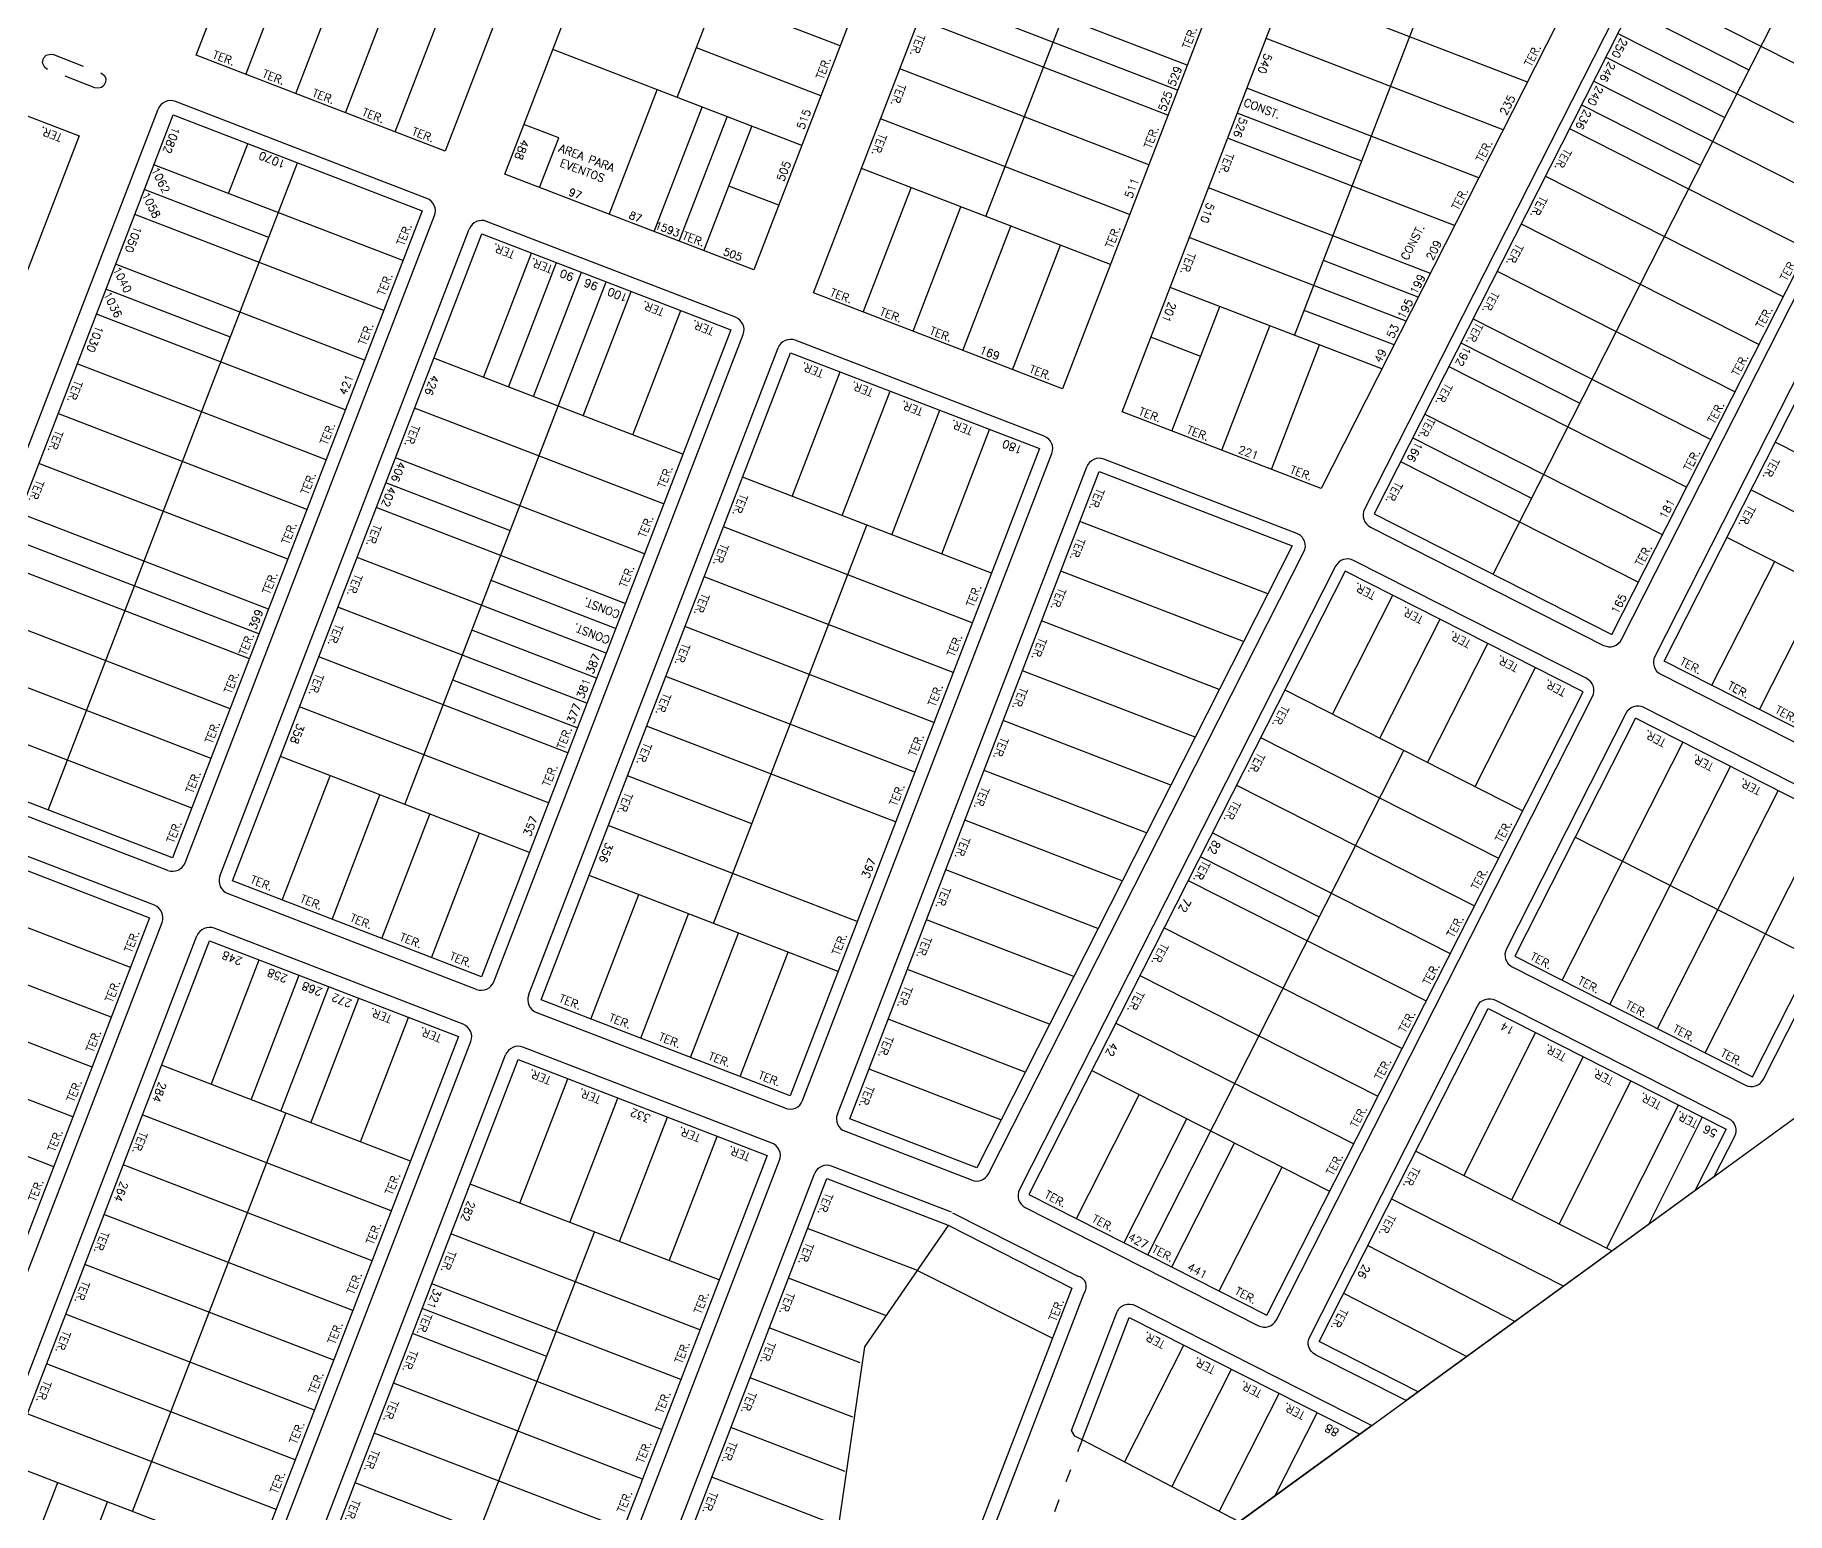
# Model space of a CAD drawing. Extents: x 714896 to 749292, y 8417558 to 8447149.
# Drawn here: x 743030.2 to 743358.5, y 8426837.2 to 8427114.3 of the extents above; entities that cross this region are included whole.
import ezdxf

# ---------------------------------------------------------------- set-up
doc = ezdxf.new("R2010")
doc.units = 0
doc.header["$MEASUREMENT"] = 0
doc.linetypes.add('ACAD_ISO03W100', pattern=[30, 12, -18])
for name, color, linetype in [('LOTE', 7, 'CONTINUOUS'), ('MEIO_FIO', 24, 'CONTINUOUS'), ('NUM-PORTA', 7, 'CONTINUOUS'), ('QUADRA', 6, 'CONTINUOUS'), ('TEXTO', 7, 'CONTINUOUS')]:
    doc.layers.add(name, color=color, linetype=linetype)
doc.styles.add('ROMANS', font='ROMANS.SHX', dxfattribs={"height": 1.5})

msp = doc.modelspace()

# ---------------------------------------------------------------- linework, layer by layer
at = {"layer": 'LOTE', "color": 7}
for p, q in [((743208.37, 8427080.26), (743246.12, 8427178.24)), ((743150.51, 8427102.54), (743179.27, 8427177.2)), ((743266.23, 8427057.97), (743303.97, 8427155.95)), ((743069.67, 8427106.9), (743078.66, 8427130.22)), ((743181.03, 8427112.22), (743134.37, 8427130.2)), ((743079.01, 8427103.3), (743087.99, 8427126.63)), ((743246.08, 8427108.6), (743199.42, 8427126.57)), ((743088.34, 8427099.71), (743097.32, 8427123.04)), ((743309.85, 8427105.46), (743264.47, 8427122.95)), ((743097.67, 8427096.11), (743106.66, 8427119.44)), ((743244.28, 8427103.93), (743197.62, 8427121.9)), ((743242.48, 8427099.26), (743195.83, 8427117.24)), ((743305.31, 8427096.5), (743260.87, 8427113.61)), ((743173.84, 8427093.56), (743127.19, 8427111.53)), ((743177.44, 8427102.89), (743154.11, 8427111.88)), ((743238.89, 8427089.93), (743192.23, 8427107.91)), ((743137.79, 8427080.65), (743146.78, 8427103.98)), ((743300.76, 8427087.53), (743257.28, 8427104.28)), ((743146.19, 8427077.42), (743155.18, 8427100.75)), ((743278.81, 8427090.63), (743255.48, 8427099.62)), ((743128.33, 8427095.02), (743121.79, 8427097.53)), ((743150.86, 8427075.62), (743159.85, 8427098.95)), ((743155.52, 8427073.82), (743164.51, 8427097.15)), ((743235.29, 8427080.6), (743188.64, 8427098.58)), ((743124.73, 8427085.69), (743128.33, 8427095.02)), ((743296.21, 8427078.57), (743253.68, 8427094.95)), ((743231.7, 8427071.27), (743185.04, 8427089.24)), ((743169.53, 8427082.36), (743160.2, 8427085.95)), ((743185.39, 8427062.32), (743194.37, 8427085.65)), ((743291.67, 8427069.6), (743250.09, 8427085.62)), ((743194.72, 8427058.73), (743203.7, 8427082.05)), ((743204.05, 8427055.13), (743213.04, 8427078.46)), ((743287.12, 8427060.64), (743246.49, 8427076.29)), ((743213.38, 8427051.54), (743222.37, 8427074.87)), ((743289.4, 8427065.14), (743271.63, 8427071.99)), ((743282.57, 8427051.67), (743242.9, 8427066.96)), ((743243.24, 8427040.03), (743252.23, 8427063.36)), ((743284.86, 8427056.18), (743268.03, 8427062.66)), ((743248.63, 8427054.03), (743239.3, 8427057.62)), ((743252.57, 8427036.44), (743261.56, 8427059.77)), ((743261.9, 8427032.84), (743270.89, 8427056.17))]:
    msp.add_line(p, q, dxfattribs=at)
at = {"layer": 'LOTE', "color": 7, "linetype": 'CONTINUOUS'}
for p, q in [((743303.42, 8427013.19), (743362.67, 8427130.02)), ((743331.33, 8427123.49), (743375.92, 8427100.87)), ((743329.07, 8427119.03), (743351.37, 8427107.72)), ((743326.81, 8427114.57), (743371.4, 8427091.95)), ((743324.55, 8427110.11), (743346.84, 8427098.8)), ((743322.28, 8427105.65), (743366.88, 8427083.04)), ((743320.02, 8427101.19), (743342.32, 8427089.89)), ((743317.76, 8427096.73), (743362.35, 8427074.12)), ((743066.43, 8427084.57), (743070.03, 8427093.9)), ((743032.63, 8426969), (743079.36, 8427090.31)), ((743099.09, 8427071.99), (743052.43, 8427089.96)), ((743313.24, 8427087.82), (743357.83, 8427065.2)), ((743073.97, 8427076.31), (743050.64, 8427085.3)), ((743095.5, 8427062.66), (743048.84, 8427080.63)), ((743308.71, 8427078.9), (743353.31, 8427056.28)), ((743114.23, 8427050.08), (743123.22, 8427073.41)), ((743091.9, 8427053.32), (743045.24, 8427071.3)), ((743118.89, 8427048.28), (743127.88, 8427071.61)), ((743123.56, 8427046.49), (743132.55, 8427069.82)), ((743304.19, 8427069.98), (743348.78, 8427047.36)), ((743066.78, 8427057.65), (743043.45, 8427066.63)), ((743128.23, 8427044.69), (743137.21, 8427068.02)), ((743132.89, 8427042.89), (743141.88, 8427066.22)), ((743088.31, 8427043.99), (743041.65, 8427061.97)), ((743142.22, 8427039.3), (743151.21, 8427062.63)), ((743297.41, 8427056.6), (743319.7, 8427045.29)), ((743151.56, 8427035.7), (743104.9, 8427053.68)), ((743084.71, 8427034.66), (743038.06, 8427052.64)), ((743172.08, 8427027.79), (743181.07, 8427051.12)), ((743295.14, 8427052.14), (743339.74, 8427029.53)), ((743181.42, 8427024.2), (743190.4, 8427047.53)), ((743099.47, 8426970.04), (743128.23, 8427044.69)), ((743147.96, 8427026.37), (743101.3, 8427044.34)), ((743190.75, 8427020.6), (743199.73, 8427043.93)), ((743081.12, 8427025.33), (743034.46, 8427043.3)), ((743200.08, 8427017.01), (743209.07, 8427040.34)), ((743290.62, 8427043.22), (743335.21, 8427020.61)), ((743288.36, 8427038.77), (743310.65, 8427027.46)), ((743356.33, 8427037.93), (743400.92, 8427015.31)), ((743077.52, 8427016), (743030.87, 8427033.97)), ((743144.37, 8427017.04), (743097.71, 8427035.01)), ((743286.1, 8427034.31), (743330.69, 8427011.69)), ((743119.24, 8427021.36), (743095.91, 8427030.35)), ((743209.41, 8427013.41), (743162.75, 8427031.39)), ((743351.81, 8427029.01), (743396.4, 8427006.39)), ((743073.93, 8427006.67), (743027.27, 8427024.64)), ((743140.77, 8427007.71), (743094.11, 8427025.68)), ((743157.32, 8426947.75), (743186.08, 8427022.4)), ((743205.82, 8427004.08), (743159.16, 8427022.06)), ((743261.2, 8427009.54), (743226, 8427023.1)), ((743072.13, 8427002), (743025.47, 8427019.98)), ((743347.28, 8427020.09), (743391.88, 8426997.47)), ((743070.33, 8426997.34), (743023.68, 8427015.31)), ((743137.18, 8426998.38), (743090.52, 8427016.35)), ((743344.44, 8426992.38), (743356.2, 8427015.57)), ((743138.97, 8427003.04), (743115.64, 8427012.03)), ((743202.22, 8426994.75), (743155.56, 8427012.73)), ((743256.65, 8427000.57), (743222.41, 8427013.77)), ((743353.36, 8426987.86), (743365.12, 8427011.04)), ((743273.3, 8426986.97), (743284.61, 8427009.27)), ((743066.74, 8426988), (743020.08, 8427005.98)), ((743133.58, 8426989.04), (743086.92, 8427007.02)), ((743252.11, 8426991.61), (743218.81, 8427004.44)), ((743282.22, 8426982.45), (743293.53, 8427004.75)), ((743135.38, 8426993.71), (743112.05, 8427002.7)), ((743198.63, 8426985.42), (743151.97, 8427003.39)), ((743129.99, 8426979.71), (743083.33, 8426997.69)), ((743291.14, 8426977.93), (743302.45, 8427000.22)), ((743063.14, 8426978.67), (743016.49, 8426996.65)), ((743247.56, 8426982.64), (743215.22, 8426995.1)), ((743300.06, 8426973.4), (743311.37, 8426995.7)), ((743131.78, 8426984.38), (743108.46, 8426993.37)), ((743195.03, 8426976.09), (743148.37, 8426994.06)), ((743264.38, 8426991.5), (743308.98, 8426968.88)), ((743126.39, 8426970.38), (743079.73, 8426988.36)), ((743059.55, 8426969.34), (743012.89, 8426987.31)), ((743191.44, 8426966.76), (743144.78, 8426984.73)), ((743243.01, 8426973.68), (743211.62, 8426985.77)), ((743259.86, 8426982.58), (743304.45, 8426959.96)), ((743316.4, 8426937.08), (743339.01, 8426981.68)), ((743122.8, 8426961.05), (743076.14, 8426979.02)), ((743238.73, 8426885.65), (743286.68, 8426980.19)), ((743076.48, 8426952.1), (743085.47, 8426975.43)), ((743164.51, 8426966.41), (743141.18, 8426975.4)), ((743238.47, 8426964.71), (743208.03, 8426976.44)), ((743325.31, 8426932.56), (743347.93, 8426977.15)), ((743085.82, 8426948.51), (743094.8, 8426971.83)), ((743255.34, 8426973.66), (743299.93, 8426951.04)), ((743334.23, 8426928.04), (743356.85, 8426972.63)), ((743095.15, 8426944.91), (743104.13, 8426968.24)), ((743343.15, 8426923.51), (743365.77, 8426968.11)), ((743104.48, 8426941.32), (743113.47, 8426964.65)), ((743184.25, 8426948.09), (743137.59, 8426966.07)), ((743233.92, 8426955.75), (743204.43, 8426967.11)), ((743250.81, 8426964.74), (743295.41, 8426942.12)), ((743318.79, 8426963.9), (743363.38, 8426941.29)), ((743248.55, 8426960.28), (743270.85, 8426948.97)), ((743048.05, 8426939.48), (743001.39, 8426957.45)), ((743180.65, 8426938.76), (743133.99, 8426956.74)), ((743229.37, 8426946.79), (743200.84, 8426957.78)), ((743246.29, 8426955.82), (743290.88, 8426933.21)), ((743134.34, 8426929.81), (743143.33, 8426953.14)), ((743143.67, 8426926.22), (743152.66, 8426949.55)), ((743224.82, 8426937.82), (743197.24, 8426948.45)), ((743044.45, 8426930.15), (742997.79, 8426948.12)), ((743153, 8426922.62), (743161.99, 8426945.95)), ((743241.77, 8426946.91), (743286.36, 8426924.29)), ((743162.33, 8426919.03), (743171.32, 8426942.36)), ((743040.86, 8426920.82), (742994.2, 8426938.79)), ((743063.18, 8426917.57), (743072.17, 8426940.9)), ((743220.28, 8426928.86), (743193.65, 8426939.11)), ((743070.65, 8426914.7), (743079.64, 8426938.03)), ((743076.25, 8426912.54), (743085.23, 8426935.87)), ((743237.24, 8426937.99), (743281.83, 8426915.37)), ((743081.85, 8426910.38), (743090.83, 8426933.71)), ((743037.26, 8426911.49), (742990.6, 8426929.46)), ((743091.18, 8426906.79), (743100.16, 8426930.12)), ((743215.73, 8426919.89), (743190.05, 8426929.78)), ((743232.72, 8426929.07), (743277.31, 8426906.45)), ((743311.39, 8426927.29), (743297.94, 8426900.47)), ((743320.31, 8426922.76), (743306.86, 8426895.95)), ((743033.67, 8426902.15), (742987.01, 8426920.13)), ((743100.51, 8426903.19), (743053.85, 8426921.17)), ((743121.04, 8426895.29), (743130.03, 8426918.62)), ((743211.18, 8426910.93), (743186.46, 8426920.45)), ((743228.2, 8426920.15), (743272.79, 8426897.53)), ((743225.35, 8426892.44), (743237.11, 8426915.63)), ((743329.23, 8426918.24), (743315.78, 8426891.43)), ((743048.42, 8426837.53), (743077.18, 8426912.18)), ((743130.37, 8426891.69), (743139.36, 8426915.02)), ((743338.15, 8426913.72), (743324.7, 8426886.9)), ((743096.91, 8426893.86), (743050.26, 8426911.84)), ((743139.7, 8426888.1), (743148.69, 8426911.43)), ((743234.27, 8426887.92), (743246.03, 8426911.1)), ((743342.63, 8426911.44), (743332.53, 8426891.31)), ((743149.03, 8426884.5), (743158.02, 8426907.83)), ((743243.19, 8426883.39), (743254.95, 8426906.58)), ((743093.32, 8426884.53), (743046.66, 8426902.51)), ((743288.93, 8426905.04), (743325.74, 8426886.37)), ((743252.11, 8426878.87), (743263.87, 8426902.06)), ((743158.36, 8426880.91), (743111.71, 8426898.88)), ((743284.38, 8426896.14), (743316.66, 8426879.77)), ((743089.72, 8426875.2), (743043.07, 8426893.17)), ((743106.28, 8426815.24), (743135.04, 8426889.89)), ((743154.77, 8426871.58), (743108.11, 8426889.55)), ((743195.53, 8426882.66), (743174.95, 8426890.59)), ((743279.94, 8426887.38), (743307.57, 8426873.16)), ((743086.13, 8426865.87), (743039.47, 8426883.84)), ((743151.17, 8426862.24), (743104.52, 8426880.22)), ((743189.75, 8426874.17), (743171.36, 8426881.26)), ((743275.41, 8426878.46), (743298.49, 8426866.56)), ((743082.54, 8426856.54), (743035.88, 8426874.51)), ((743126.05, 8426866.57), (743102.72, 8426875.55)), ((743147.58, 8426852.91), (743100.92, 8426870.89)), ((743184.81, 8426865.36), (743167.76, 8426871.93)), ((743234.36, 8426846.76), (743245.49, 8426868.71)), ((743078.94, 8426847.21), (743032.28, 8426865.18)), ((743243.23, 8426842.14), (743254.41, 8426864.18)), ((743143.99, 8426843.58), (743097.33, 8426861.55)), ((743183.42, 8426855.18), (743164.17, 8426862.6)), ((743252.1, 8426837.52), (743263.33, 8426859.66)), ((743075.35, 8426837.87), (743028.69, 8426855.85)), ((743182.02, 8426845), (743160.58, 8426853.26)), ((743262.54, 8426840.42), (743270.46, 8426856.04)), ((743140.39, 8426834.25), (743093.73, 8426852.22)), ((743071.75, 8426828.54), (743025.09, 8426846.52)), ((743180.63, 8426834.82), (743156.98, 8426843.93)), ((743025.44, 8426819.59), (743034.42, 8426842.92)), ((743136.8, 8426824.92), (743090.14, 8426842.89)), ((743034.77, 8426816), (743043.76, 8426839.33))]:
    msp.add_line(p, q, dxfattribs=at)
at = {"layer": 'LOTE', "color": 5, "linetype": 'CONTINUOUS'}
msp.add_line((743299.67, 8427061.06), (743344.26, 8427038.44), dxfattribs=at)
at = {"layer": 'LOTE', "color": 7, "linetype": 'ACAD_ISO03W100', "ltscale": 0.5}
msp.add_lwpolyline([(743041.39, 8427104.4), (743032.52, 8427107.81), (743031.98, 8427108.17), (743031.57, 8427109.07), (743031.73, 8427109.92), (743032.26, 8427110.48), (743033.03, 8427110.71), (743033.6, 8427110.61), (743042.46, 8427107.2), (743043.15, 8427106.66), (743043.4, 8427106.04), (743043.37, 8427105.41), (743043.04, 8427104.8), (743042.6, 8427104.46), (743042.08, 8427104.31)], close=True, dxfattribs=at)
at = {"layer": 'LOTE', "color": 7, "linetype": 'CONTINUOUS'}
for points in [[(743201.32, 8426891.11), (743185.64, 8426868.41), (743179.23, 8426824.65), (743175.04, 8426794.11), (743170.85, 8426763.57)], [(743195.53, 8426882.66), (743220.88, 8426870.03)]]:
    msp.add_lwpolyline(points, dxfattribs=at)
at = {"layer": 'LOTE', "color": 192, "linetype": 'ACAD_ISO03W100', "ltscale": 0.2}
msp.add_lwpolyline([(743226.38, 8426850.92), (743190.31, 8426757.28), (743236.97, 8426739.31), (743270.43, 8426826.18), (743256.24, 8426835.84)], dxfattribs=at)
at = {"layer": 'MEIO_FIO', "linetype": 'CONTINUOUS'}
for p, q in [((743006.5, 8426979.06), (743053.23, 8427100.37)), ((743103.59, 8427083.65), (743056.46, 8427101.81)), ((743058.29, 8426959.11), (743105.02, 8427080.42)), ((743064.82, 8426956.59), (743111.55, 8427077.9)), ((743161.44, 8427061.36), (743114.78, 8427079.34)), ((743116.14, 8426936.82), (743162.88, 8427058.13)), ((743219.3, 8427039.08), (743172.64, 8427057.05)), ((743122.67, 8426934.31), (743169.41, 8427055.62)), ((743174, 8426914.54), (743220.73, 8427035.84)), ((743266.65, 8427020.84), (743230.49, 8427034.76)), ((743180.53, 8426912.02), (743227.26, 8427033.33)), ((743208.87, 8426900.83), (743267.98, 8427017.37)), ((743055.06, 8426957.68), (743007.93, 8426975.83)), ((743052.54, 8426951.14), (743005.42, 8426969.3)), ((743112.91, 8426935.39), (743066.25, 8426953.36)), ((743007.24, 8426826.6), (743053.97, 8426947.91)), ((743013.77, 8426824.09), (743060.51, 8426945.4)), ((743110.39, 8426928.86), (743063.74, 8426946.83)), ((743170.77, 8426913.1), (743124.11, 8426931.07)), ((743065.1, 8426804.32), (743111.83, 8426925.62)), ((743071.63, 8426801.8), (743118.36, 8426923.11)), ((743168.25, 8426906.57), (743121.59, 8426924.54)), ((743205.74, 8426899.63), (743181.96, 8426908.79)), ((743122.95, 8426782.03), (743169.68, 8426903.34)), ((743201.9, 8426893.61), (743179.45, 8426902.25)), ((743129.48, 8426779.51), (743176.22, 8426900.82)), ((743202.13, 8426893.5), (743225.61, 8426881.6))]:
    msp.add_line(p, q, dxfattribs=at)
for points in [[(743385.66, 8427121.16), (743341.96, 8427143.33, 0.414214), (743338.6, 8427142.23), (743279.34, 8427025.4, 0.414214), (743280.44, 8427022.04), (743324.14, 8426999.87, 0.414214), (743327.5, 8427000.97), (743386.75, 8427117.8, 0.414214)], [(743334.84, 8426994.45), (743378.54, 8426972.28, 0.414214), (743381.9, 8426973.38), (743441.16, 8427090.21, 0.414214), (743440.06, 8427093.57), (743396.36, 8427115.74, 0.414214), (743393, 8427114.64), (743333.74, 8426997.81, 0.414214)], [(743273.91, 8427014.7), (743214.65, 8426897.87, 0.414214), (743215.75, 8426894.51), (743259.45, 8426872.34, 0.414214), (743262.81, 8426873.44), (743322.07, 8426990.27, 0.414214), (743320.97, 8426993.63), (743277.27, 8427015.8, 0.414214)], [(743354.08, 8426918.53), (743376.47, 8426962.68, 0.414214), (743375.37, 8426966.04), (743331.67, 8426988.2, 0.414214), (743328.31, 8426987.1), (743305.92, 8426942.96, 0.414214), (743307.02, 8426939.6), (743350.72, 8426917.43, 0.414214)]]:
    msp.add_lwpolyline(points, format="xyb", close=True, dxfattribs=at)
for points in [[(743289.4, 8426859.95), (743287.13, 8426858.3), (743270.15, 8426866.91, -0.414214), (743269.05, 8426870.27), (743300.49, 8426932.26, -0.414214), (743303.85, 8426933.36), (743347.55, 8426911.19, -0.414214), (743348.65, 8426907.83), (743344.79, 8426900.22), (743341.24, 8426897.64)], [(743180.85, 8426759.18), (743226.81, 8426878.47, 0.550721), (743225.61, 8426881.6)], [(743226.38, 8426850.92), (743225.03, 8426851.63), (743224.39, 8426852.7), (743232.9, 8426874.81, -0.444321), (743236.37, 8426876.14), (743280.72, 8426853.64), (743278.45, 8426851.99)]]:
    msp.add_lwpolyline(points, format="xyb", dxfattribs=at)
for centre, start, end in [((743055.56, 8427099.47), 68.9317, 158.9317), ((743102.69, 8427081.32), 338.9317, 68.9317), ((743113.88, 8427077.01), 68.9317, 158.9317), ((743160.54, 8427059.03), 338.9317, 68.9317), ((743171.74, 8427054.72), 68.9317, 158.9317), ((743218.4, 8427036.74), 338.9317, 68.9317), ((743218.4, 8427036.74), 338.9317, 68.9317), ((743229.6, 8427032.43), 68.9317, 158.9317), ((743265.75, 8427018.5), 333.1054, 68.9317), ((743055.95, 8426960.01), 248.9317, 338.9317), ((743067.15, 8426955.7), 158.9317, 248.9317), ((743051.64, 8426948.81), 338.9317, 68.9317), ((743062.84, 8426944.5), 68.9317, 158.9317), ((743113.81, 8426937.72), 248.9317, 338.9317), ((743125.01, 8426933.41), 158.9317, 248.9317), ((743109.5, 8426926.52), 338.9317, 68.9317), ((743120.69, 8426922.21), 68.9317, 158.9317), ((743171.67, 8426915.43), 248.9317, 338.9317), ((743182.86, 8426911.12), 158.9317, 248.9317), ((743167.35, 8426904.24), 338.9317, 68.9317), ((743178.55, 8426899.92), 68.9317, 158.9317), ((743206.64, 8426901.96), 248.9317, 333.1054)]:
    msp.add_arc(centre, 2.5, start, end, dxfattribs=at)
at = {"layer": 'QUADRA', "color": 6}
msp.add_lwpolyline([(743504.36, 8426569.86), (743541.77, 8426641.09), (743446.36, 8426707.13), (743376.22, 8426755.84), (743323.36, 8426791.12), (743256.24, 8426835.84), (743378.56, 8426924.78), (743471.29, 8426971.77), (743473.5, 8426972.89), (743497.5, 8427000.26), (743506.29, 8427012.32), (743545.09, 8427065.61), (743578.41, 8427131.2), (743601.86, 8427182.5), (743613.73, 8427208.48), (743619.79, 8427224.09), (743611.25, 8427270.82), (743607.99, 8427288.7), (743602.79, 8427317.14)], dxfattribs=at)
at = {"layer": 'QUADRA', "linetype": 'CONTINUOUS'}
for points in [[(743060.34, 8427110.49), (743107.08, 8427231.8), (743153.73, 8427213.83), (743107, 8427092.52), (743060.34, 8427110.49)], [(743118.2, 8427088.2), (743164.93, 8427209.51), (743211.59, 8427191.54), (743164.86, 8427070.23), (743118.2, 8427088.2)], [(743176.05, 8427065.92), (743222.79, 8427187.23), (743269.44, 8427169.25), (743222.71, 8427047.94), (743176.05, 8427065.92)], [(743271.2, 8427029.26), (743233.91, 8427043.63), (743280.64, 8427164.94), (743330.31, 8427145.8), (743271.2, 8427029.26)], [(743340.38, 8427141.33), (743281.12, 8427024.5), (743325.71, 8427001.88), (743384.97, 8427118.71)], [(742991.78, 8427113.33), (743038.44, 8427095.35), (742995.3, 8426983.38), (742948.64, 8427001.35), (742991.78, 8427113.33)], [(743394.78, 8427113.73), (743439.37, 8427091.12), (743380.11, 8426974.28), (743335.52, 8426996.9)], [(743102.69, 8427081.32), (743055.95, 8426960.01), (743009.3, 8426977.98), (743056.03, 8427099.29), (743102.69, 8427081.32)], [(743113.81, 8426937.72), (743067.15, 8426955.7), (743113.88, 8427077.01), (743160.54, 8427059.03), (743113.81, 8426937.72)], [(743171.67, 8426915.43), (743125.01, 8426933.41), (743171.74, 8427054.72), (743218.4, 8427036.74), (743171.67, 8426915.43)], [(743206.64, 8426901.96), (743182.86, 8426911.12), (743229.6, 8427032.43), (743265.75, 8427018.5), (743206.64, 8426901.96)], [(743320.28, 8426991.18), (743275.69, 8427013.79), (743216.43, 8426896.96), (743261.03, 8426874.34), (743320.28, 8426991.18)], [(743330.09, 8426986.2), (743307.48, 8426941.61), (743352.07, 8426918.99), (743374.69, 8426963.58)], [(743004.91, 8426827.5), (742958.25, 8426845.48), (743004.98, 8426966.79), (743051.64, 8426948.81), (743004.91, 8426827.5)], [(743062.76, 8426805.21), (743016.11, 8426823.19), (743062.84, 8426944.5), (743109.5, 8426926.52), (743062.76, 8426805.21)], [(743270.84, 8426869.37), (743302.5, 8426931.8), (743347.09, 8426909.18), (743341.24, 8426897.64), (743289.4, 8426859.95), (743270.84, 8426869.37)], [(743120.62, 8426782.93), (743073.96, 8426800.9), (743120.69, 8426922.21), (743167.35, 8426904.24), (743120.62, 8426782.93)], [(743178.71, 8426760.55), (743131.82, 8426778.61), (743149.79, 8426825.27), (743178.55, 8426899.92), (743201.31, 8426891.16), (743224.48, 8426879.37), (743220.88, 8426870.03), (743178.71, 8426760.55)], [(743226.38, 8426850.92), (743235.24, 8426873.91), (743278.45, 8426851.99), (743255.86, 8426835.56), (743226.38, 8426850.92)]]:
    msp.add_lwpolyline(points, close=True, dxfattribs=at)

# ---------------------------------------------------------------- texts
at = {"layer": 'NUM-PORTA', "color": 7, "style": 'ROMANS'}
for s, height, rotation, p in [('250', 1.5, 242.1858, (743327.38, 8427113.86, -10.13)), ('540', 1.5, 249.3058, (743260.64, 8427110.97, 272.47)), ('246', 1.5, 242.1858, (743325.12, 8427109.4, -10.13)), ('529', 1.5, 69.3058, (743243.8, 8427104.49, 272.47)), ('525', 1.5, 69.3058, (743242.01, 8427099.82, 272.47)), ('235', 1.5, 63.0213, (743305.92, 8427099.09, 272.47)), ('240', 1.5, 242.1858, (743322.86, 8427104.94, -10.13)), ('515', 1.5, 69.3058, (743174.26, 8427096.44, 272.47)), ('236', 1.5, 242.1858, (743320.6, 8427100.48, -10.13)), ('1082', 1.5, 248.5759, (743055.99, 8427097.21, -10.13)), ('526', 1.5, 249.3058, (743256.03, 8427099, 272.47)), ('488', 1.5, 249.3058, (743121.35, 8427094.83, 272.47)), ('1070', 1.5, 158.9414, (743077.27, 8427090.63, -513.94)), ('505', 1.5, 69.3058, (743170.51, 8427086.7, 272.47)), ('1062', 1.5, 296.7563, (743051.88, 8427089.02, -10.13)), ('511', 1.5, 69.3058, (743235.72, 8427083.51, 272.47)), ('1058', 1.5, 296.7563, (743050.09, 8427084.35, -10.13)), ('97', 1.4, 339.3058, (743130.04, 8427084.3, 272.47)), ('87', 1.4, 339.3058, (743141.33, 8427079.96, 272.47)), ('510', 1.5, 249.3058, (743249.86, 8427082.97, 272.47)), ('1050', 1.5, 248.5759, (743048.83, 8427078.62, -10.13)), ('1593', 1.4, 339.3058, (743146.19, 8427078.08, 272.47)), ('505', 1.4, 339.3058, (743159.02, 8427073.14, 272.47)), ('209', 1.5, 63.0213, (743292.13, 8427071.9, 272.47)), ('1040', 1.5, 296.7563, (743044.69, 8427070.35, -10.13)), ('90', 1.5, 158.5759, (743131.28, 8427069.46)), ('96', 1.5, 158.5759, (743135.82, 8427067.71)), ('100', 1.5, 158.5759, (743141.41, 8427065.56)), ('199', 1.5, 63.0213, (743289.08, 8427065.5, 272.47)), ('1036', 1.5, 296.7563, (743042.9, 8427065.69, -10.13)), ('201', 1.5, 249.3058, (743242.69, 8427064.37, 272.47)), ('195', 1.5, 63.0213, (743286.76, 8427060.91, 272.47)), ('53', 1.5, 63.0213, (743284.71, 8427057.26, 272.47)), ('1030', 1.5, 248.5759, (743041.64, 8427059.96, -10.13)), ('169', 1.5, 339.3058, (743207.02, 8427054.65, 272.47)), ('49', 1.5, 63.0213, (743282.38, 8427052.67, 272.47)), ('192', 1.5, 242.1858, (743298.08, 8427056.08, -10.13)), ('421', 1.5, 68.5759, (743088.49, 8427046.64, -10.13)), ('426', 1.5, 248.5759, (743104.51, 8427050.69, -10.13)), ('180', 1.5, 158.5759, (743215.4, 8427037.05)), ('221', 1.5, 339.3058, (743255.5, 8427035.97, 272.47)), ('166', 1.5, 242.1858, (743289, 8427038.19, -10.13)), ('406', 1.5, 248.5759, (743098.25, 8427034.44, -10.13)), ('402', 1.5, 248.5759, (743096.45, 8427029.77, -10.13)), ('181', 1.5, 62.1858, (743335.8, 8427023.39)), ('165', 1.5, 62.1858, (743326.78, 8427005.6)), ('399', 1.5, 68.5759, (743071.55, 8427002.66, -10.13)), ('387', 1.5, 68.5759, (743134.74, 8426994.35)), ('381', 1.5, 68.5759, (743132.95, 8426989.71)), ('377', 1.5, 68.5759, (743131.15, 8426985.04)), ('358', 1.5, 248.5759, (743079.35, 8426985.37, -10.13)), ('357', 1.5, 68.5759, (743123, 8426963.9)), ('356', 1.5, 248.5759, (743137.2, 8426963.08, -10.13)), ('82', 1.5, 242.1858, (743251.1, 8426963.47, -10.13)), ('367', 1.5, 68.5759, (743186.41, 8426956.02)), ('72', 1.5, 242.1858, (743245.6, 8426952.62, -10.13)), ('248', 1.5, 158.5759, (743069.17, 8426941.21)), ('258', 1.5, 158.5759, (743077.64, 8426937.95)), ('268', 1.5, 158.5759, (743084.13, 8426935.45)), ('272', 1.5, 158.5759, (743089.73, 8426933.29)), ('14', 1.5, 152.1858, (743307.6, 8426928.11, -10.13)), ('42', 1.5, 242.1858, (743231.9, 8426925.61, -10.13)), ('284', 1.5, 248.5759, (743053.46, 8426918.18, -10.13)), ('332', 1.5, 158.5759, (743145.69, 8426911.73)), ('56', 1.5, 152.1858, (743345.59, 8426908.84, -10.13)), ('264', 1.5, 248.5759, (743046.27, 8426899.52, -10.13)), ('282', 1.5, 248.5759, (743111.32, 8426895.89, -10.13)), ('427', 1.5, 332.1858, (743234.83, 8426888.5, -10.13)), ('441', 1.5, 332.1858, (743245.95, 8426882.86, -10.13)), ('26', 1.5, 242.1858, (743279.15, 8426883.98, -10.13)), ('321', 1.5, 248.5759, (743104.98, 8426879.45, -10.13)), ('88', 1.5, 152.1858, (743274.69, 8426852.8, -10.13))]:
    msp.add_text(s, height=height, rotation=rotation, dxfattribs=at).set_placement(p)
at = {"layer": 'TEXTO', "color": 7, "style": 'ROMANS'}
for s, rotation, p in [('TER.', 249.3058, (743195.6, 8427114.59, 272.47)), ('TER.', 69.3058, (743246.51, 8427111.5, 272.47)), ('TER.', 339.3058, (743063.31, 8427110.01, 272.47)), ('TER.', 69.3058, (743177.87, 8427105.8, 272.47)), ('TER.', 63.0213, (743310.55, 8427108.22, 272.47)), ('TER.', 339.3058, (743072.64, 8427106.41, 272.47)), ('TER.', 339.3058, (743081.98, 8427102.82, 272.47)), ('TER.', 249.3058, (743192, 8427105.26, 272.47)), ('TER.', 339.3058, (743091.31, 8427099.22, 272.47)), ('CONST.', 339.3058, (743256.52, 8427101.05, 272.47)), ('TER.', 158.8395, (743035.41, 8427095.62, 272.47)), ('TER.', 339.3058, (743100.64, 8427095.63, 272.47)), ('TER.', 69.3058, (743239.32, 8427092.84, 272.47)), ('AREA PARA', 339.3058, (743128.17, 8427092.47, 272.47)), ('TER.', 249.3058, (743188.41, 8427095.93, 272.47)), ('TER.', 63.0213, (743301.46, 8427090.29, 272.47)), ('TER.', 242.1858, (743316.86, 8427093.11, -10.13)), ('EVENTOS', 339.3058, (743128.39, 8427089.72, 272.47)), ('TER.', 249.3058, (743253.45, 8427092.31, 272.47)), ('TER.', 63.0213, (743296.91, 8427081.32, 272.47)), ('TER.', 242.1858, (743312.33, 8427084.19, -10.13)), ('TER.', 68.5759, (743099.27, 8427074.63, -10.13)), ('TER.', 339.3058, (743151.36, 8427076.09, 272.47)), ('TER.', 69.3058, (743232.13, 8427074.18, 272.47)), ('CONST.', 63.0213, (743287.41, 8427071.91, 272.47)), ('TER.', 158.5759, (743120.22, 8427073.72)), ('TER.', 249.3058, (743246.26, 8427073.64, 272.47)), ('TER.', 242.1858, (743307.81, 8427075.27, -10.13)), ('TER.', 158.5759, (743127.33, 8427070.98)), ('TER.', 62.1858, (743358.44, 8427068.03)), ('TER.', 68.5759, (743095.68, 8427065.3, -10.13)), ('TER.', 339.3058, (743179.02, 8427065.43, 272.47)), ('TER.', 158.5759, (743148.21, 8427062.94)), ('TER.', 339.3058, (743188.35, 8427061.84, 272.47)), ('TER.', 242.1858, (743303.29, 8427066.35, -10.13)), ('TER.', 158.5759, (743157.55, 8427059.34)), ('TER.', 242.1858, (743300.3, 8427060.47, -10.13)), ('TER.', 62.1858, (743353.92, 8427059.11)), ('TER.', 68.5759, (743092.08, 8427055.97, -10.13)), ('TER.', 339.3058, (743197.69, 8427058.24, 272.47)), ('TER.', 62.1858, (743349.4, 8427050.19)), ('TER.', 158.5759, (743178.08, 8427051.43)), ('TER.', 339.3058, (743216.35, 8427051.05, 272.47)), ('TER.', 248.5759, (743037.67, 8427049.65, -10.13)), ('TER.', 158.5759, (743187.41, 8427047.84)), ('TER.', 242.1858, (743294.55, 8427049.13, -10.13)), ('TER.', 158.5759, (743196.74, 8427044.24)), ('TER.', 339.3058, (743236.88, 8427043.15, 272.47)), ('TER.', 62.1858, (743344.87, 8427041.27)), ('TER.', 68.5759, (743084.9, 8427037.31, -10.13)), ('TER.', 248.5759, (743100.92, 8427041.36, -10.13)), ('TER.', 158.5759, (743206.07, 8427040.65)), ('TER.', 339.3058, (743245.88, 8427039.68, 272.47)), ('TER.', 242.1858, (743291.29, 8427042.71, -10.13)), ('TER.', 248.5759, (743034.07, 8427040.32, -10.13)), ('TER.', 339.3058, (743265.24, 8427032.22, 272.47)), ('TER.', 62.1858, (743340.35, 8427032.35)), ('TER.', 242.1858, (743355.88, 8427035.19, -10.13)), ('TER.', 248.5759, (743030.48, 8427030.98, -10.13)), ('TER.', 68.5759, (743081.3, 8427027.98, -10.13)), ('TER.', 68.5759, (743148.17, 8427029.22)), ('TER.', 242.1858, (743285.19, 8427030.68, -10.13)), ('TER.', 248.5759, (743162.37, 8427028.4, -10.13)), ('TER.', 248.5759, (743229.21, 8427029.45, -10.13)), ('TER.', 242.1858, (743351.35, 8427026.27, -10.13)), ('TER.', 68.5759, (743077.71, 8427018.64, -10.13)), ('TER.', 248.5759, (743093.73, 8427022.69, -10.13)), ('TER.', 68.5759, (743144.57, 8427019.89)), ('TER.', 248.5759, (743158.77, 8427019.07, -10.13)), ('TER.', 248.5759, (743225.61, 8427020.11, -10.13)), ('TER.', 62.1858, (743331.3, 8427014.52)), ('TER.', 68.5759, (743140.98, 8427010.55)), ('TER.', 68.5759, (743074.11, 8427009.31, -10.13)), ('TER.', 248.5759, (743090.13, 8427013.36, -10.13)), ('TER.', 68.5759, (743206.02, 8427006.93)), ('TER.', 152.1858, (743281.6, 8427009.7, -10.13)), ('CONST.', 158.5759, (743139.92, 8427006.26)), ('TER.', 248.5759, (743155.18, 8427009.74, -10.13)), ('TER.', 248.5759, (743222.02, 8427010.78, -10.13)), ('TER.', 152.1858, (743290.52, 8427005.17, -10.13)), ('TER.', 68.5759, (743069.71, 8426997.88, -10.13)), ('TER.', 248.5759, (743086.54, 8427004.03, -10.13)), ('CONST.', 158.5759, (743138.08, 8427001.46)), ('TER.', 68.5759, (743202.43, 8426997.6)), ('TER.', 248.5759, (743218.42, 8427001.45, -10.13)), ('TER.', 152.1858, (743299.44, 8427000.65, -10.13)), ('TER.', 248.5759, (743151.58, 8427000.41, -10.13)), ('TER.', 152.1858, (743308.36, 8426996.13, -10.13)), ('TER.', 332.1858, (743338.28, 8426996.37, -10.13)), ('TER.', 68.5759, (743066.92, 8426990.65, -10.13)), ('TER.', 248.5759, (743082.94, 8426994.7, -10.13)), ('TER.', 68.5759, (743198.83, 8426988.27)), ('TER.', 248.5759, (743214.83, 8426992.12, -10.13)), ('TER.', 152.1858, (743317.28, 8426991.6, -10.13)), ('TER.', 332.1858, (743347.2, 8426991.85, -10.13)), ('TER.', 248.5759, (743147.99, 8426991.07, -10.13)), ('TER.', 242.1858, (743263.93, 8426988.76, -10.13)), ('TER.', 332.1858, (743356.12, 8426987.32, -10.13)), ('TER.', 68.5759, (743063.33, 8426981.32, -10.13)), ('TER.', 68.5759, (743129.31, 8426980.27)), ('TER.', 248.5759, (743144.39, 8426981.74, -10.13)), ('TER.', 68.5759, (743195.24, 8426978.94)), ('TER.', 248.5759, (743211.23, 8426982.78, -10.13)), ('TER.', 152.1858, (743336.01, 8426982.1, -10.13)), ('TER.', 242.1858, (743259.41, 8426979.84, -10.13)), ('TER.', 152.1858, (743344.93, 8426977.58, -10.13)), ('TER.', 68.5759, (743059.73, 8426971.99, -10.13)), ('TER.', 68.5759, (743126.6, 8426973.23)), ('TER.', 152.1858, (743353.84, 8426973.06, -10.13)), ('TER.', 248.5759, (743140.8, 8426972.41, -10.13)), ('TER.', 68.5759, (743191.64, 8426969.6)), ('TER.', 248.5759, (743207.64, 8426973.45, -10.13)), ('TER.', 242.1858, (743254.88, 8426970.93, -10.13)), ('TER.', 68.5759, (743056.14, 8426962.66, -10.13)), ('TER.', 62.1858, (743305.07, 8426962.79)), ('TER.', 248.5759, (743204.04, 8426964.12, -10.13)), ('TER.', 242.1858, (743249.16, 8426959.65, -10.13)), ('TER.', 338.5759, (743070.38, 8426955.4)), ('TER.', 62.1858, (743300.54, 8426953.87)), ('TER.', 338.5759, (743079.71, 8426951.81)), ('TER.', 248.5759, (743200.45, 8426954.79, -10.13)), ('TER.', 338.5759, (743089.05, 8426948.21)), ('TER.', 62.1858, (743296.02, 8426944.95)), ('TER.', 68.5759, (743048.23, 8426942.13, -10.13)), ('TER.', 338.5759, (743098.38, 8426944.62)), ('TER.', 68.5759, (743180.86, 8426941.61)), ('TER.', 248.5759, (743196.85, 8426945.46, -10.13)), ('TER.', 338.5759, (743107.71, 8426941.02)), ('TER.', 242.1858, (743241.31, 8426944.17, -10.13)), ('TER.', 332.1858, (743310.24, 8426941.08, -10.13)), ('TER.', 62.1858, (743291.5, 8426936.04)), ('TER.', 68.5759, (743044.63, 8426932.79, -10.13)), ('TER.', 248.5759, (743193.26, 8426936.13, -10.13)), ('TER.', 332.1858, (743319.16, 8426936.55, -10.13)), ('TER.', 158.5759, (743097.17, 8426930.43)), ('TER.', 338.5759, (743128.24, 8426933.11)), ('TER.', 242.1858, (743236.79, 8426935.25, -10.13)), ('TER.', 332.1858, (743328.07, 8426932.03, -10.13)), ('TER.', 338.5759, (743137.57, 8426929.52)), ('TER.', 62.1858, (743286.97, 8426927.12)), ('TER.', 332.1858, (743336.99, 8426927.51, -10.13)), ('TER.', 68.5759, (743041.04, 8426923.46, -10.13)), ('TER.', 158.5759, (743106.5, 8426926.83)), ('TER.', 338.5759, (743146.9, 8426925.92)), ('TER.', 248.5759, (743189.67, 8426926.8, -10.13)), ('TER.', 338.5759, (743156.23, 8426922.33)), ('TER.', 152.1858, (743317.3, 8426923.19, -10.13)), ('TER.', 332.1858, (743345.91, 8426922.98, -10.13)), ('TER.', 158.5759, (743127.03, 8426918.92)), ('TER.', 338.5759, (743165.56, 8426918.73)), ('TER.', 62.1858, (743282.45, 8426918.2)), ('TER.', 152.1858, (743326.22, 8426918.67, -10.13)), ('TER.', 68.5759, (743037.44, 8426914.13, -10.13)), ('TER.', 158.5759, (743136.36, 8426915.33)), ('TER.', 248.5759, (743186.07, 8426917.46, -10.13)), ('TER.', 152.1858, (743335.14, 8426914.14, -10.13)), ('TER.', 62.1858, (743277.92, 8426909.28)), ('TER.', 152.1858, (743341.99, 8426910.67, -10.13)), ('TER.', 158.5759, (743155.02, 8426908.14)), ('TER.', 68.5759, (743033.85, 8426904.8, -10.13)), ('TER.', 248.5759, (743049.87, 8426908.85, -10.13)), ('TER.', 158.5759, (743164.36, 8426904.55)), ('TER.', 62.1858, (743273.4, 8426900.36)), ('TER.', 68.5759, (743030.25, 8426895.47, -10.13)), ('TER.', 68.5759, (743097.12, 8426896.71)), ('TER.', 242.1858, (743288.48, 8426902.31, -10.13)), ('TER.', 248.5759, (743178.34, 8426897.38, -10.13)), ('TER.', 332.1858, (743219.19, 8426896.43, -10.13)), ('TER.', 332.1858, (743228.11, 8426891.91, -10.13)), ('TER.', 242.1858, (743283.93, 8426893.4, -10.13)), ('TER.', 248.5759, (743042.68, 8426890.19, -10.13)), ('TER.', 68.5759, (743093.53, 8426887.38)), ('TER.', 248.5759, (743107.72, 8426886.56, -10.13)), ('TER.', 248.5759, (743174.74, 8426888.05, -10.13)), ('TER.', 332.1858, (743239.32, 8426886.22, -10.13)), ('TER.', 248.5759, (743039.08, 8426880.85, -10.13)), ('TER.', 68.5759, (743089.93, 8426878.05)), ('TER.', 332.1858, (743254.87, 8426878.34, -10.13)), ('TER.', 68.5759, (743154.98, 8426874.42)), ('TER.', 248.5759, (743171.15, 8426878.72, -10.13)), ('TER.', 69.0418, (743221.51, 8426873.04)), ('TER.', 248.5759, (743103.22, 8426874.87, -10.13)), ('TER.', 242.1858, (743274.96, 8426875.73, -10.13)), ('TER.', 248.5759, (743035.49, 8426871.52, -10.13)), ('TER.', 68.5759, (743086.34, 8426868.72)), ('TER.', 152.1858, (743242.14, 8426869.31, -10.13)), ('TER.', 248.5759, (743100.53, 8426867.9, -10.13)), ('TER.', 68.5759, (743151.38, 8426865.09)), ('TER.', 248.5759, (743167.58, 8426869.47, -10.13)), ('TER.', 152.1858, (743251.53, 8426864.55, -10.13)), ('TER.', 68.5759, (743082.74, 8426859.38)), ('TER.', 248.5759, (743031.89, 8426862.19, -10.13)), ('TER.', 68.5759, (743147.79, 8426855.76)), ('TER.', 248.5759, (743163.99, 8426860.14, -10.13)), ('TER.', 152.1858, (743260.27, 8426860.11, -10.13)), ('TER.', 248.5759, (743096.94, 8426858.57, -10.13)), ('TER.', 152.1858, (743268.37, 8426856.01, -10.13)), ('TER.', 68.5759, (743079.15, 8426850.05)), ('TER.', 68.5759, (743144.19, 8426846.43)), ('TER.', 248.5759, (743160.39, 8426850.8, -10.13)), ('TER.', 248.5759, (743093.35, 8426849.24, -10.13)), ('TER.', 68.5759, (743075.55, 8426840.72)), ('TER.', 68.5759, (743140.6, 8426837.1)), ('TER.', 248.5759, (743156.76, 8426841.38, -10.13)), ('TER.', 248.5759, (743089.75, 8426839.9, -10.13))]:
    msp.add_text(s, height=1.5, rotation=rotation, dxfattribs=at).set_placement(p)

doc.saveas('drawing.dxf')
